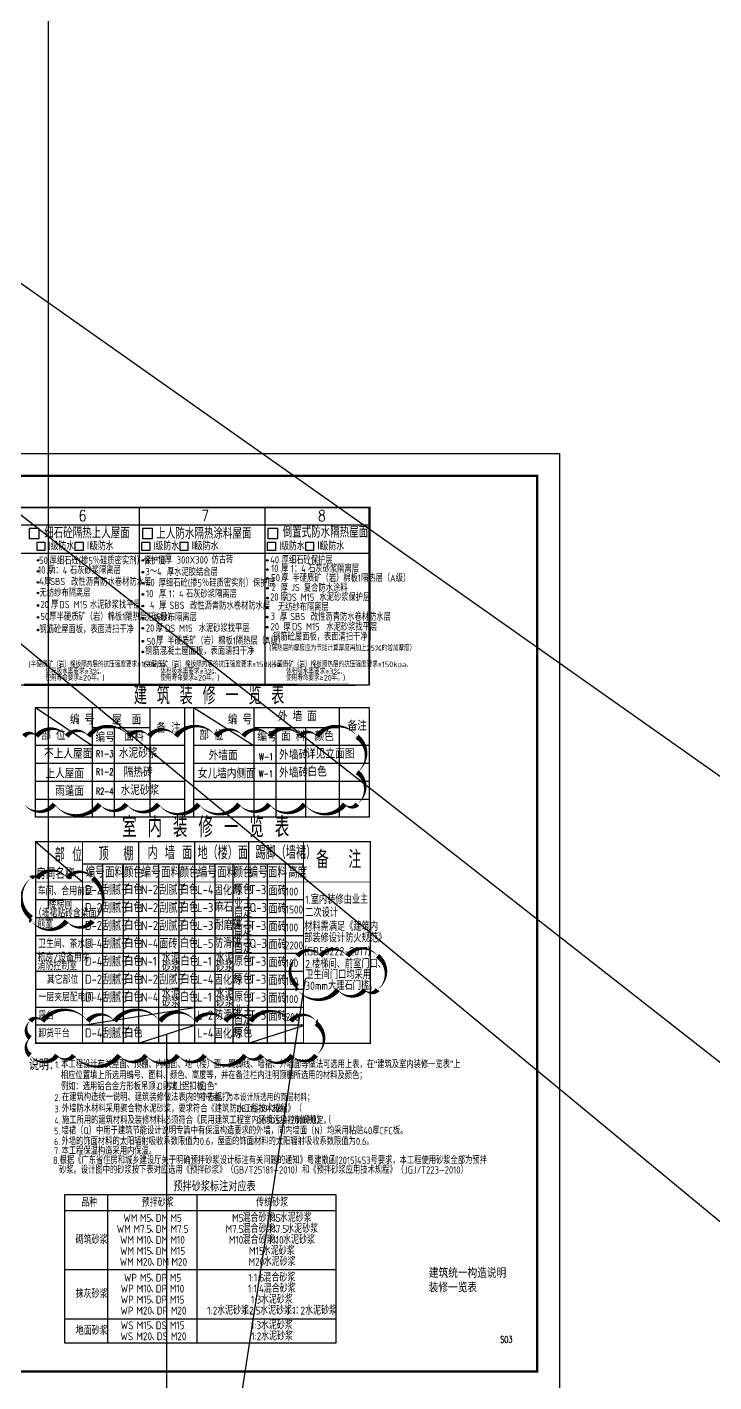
# Model space of a CAD drawing. Extents: x 6843040 to 15500510, y -6507076 to -4940511.
# Drawn here: x 7850908 to 7881584, y -5353835 to -5293327 of the extents above; entities that cross this region are included whole.
import ezdxf

# ---------------------------------------------------------------- set-up
doc = ezdxf.new("R2010")
doc.units = 0
doc.header["$LTSCALE"] = 1000
doc.header["$MEASUREMENT"] = 0
doc.layers.add('DIM_MODI', color=6, linetype='Continuous', plot=False)
for name, color, linetype in [('PUB_TAB', 7, 'Continuous'), ('PUB_TEXT', 7, 'Continuous'), ('PUB_TITLE', 4, 'Continuous'), ('TITLE', 4, 'Continuous'), ('WINDOW', 4, 'Continuous'), ('公共图层', 7, 'Continuous'), ('填充', 8, 'Continuous'), ('文字', 2, 'Continuous')]:
    doc.layers.add(name, color=color, linetype=linetype)
doc.styles.add('_HZTXT', font='SIMPLEX', dxfattribs={"width": 0.9, "bigfont": 'HZTXT'})
doc.styles.add('_TCH_DIM', font='SIMPLEX', dxfattribs={"bigfont": 'GBCBIG'})
doc.styles.add('HZ', font='rs', dxfattribs={"width": 0.8, "bigfont": 'hztxt'})
doc.styles.get("Standard").update_dxf_attribs({"font": 'gbenor.shx', "bigfont": 'gbcbig.shx'})
doc.styles.add('应该不会同名吧！！', font='GBENOR', dxfattribs={"height": 5, "bigfont": 'GBCBIG'})
doc.styles.add('数字加粗', font='romanc.shx', dxfattribs={"width": 0.8, "height": 8})

msp = doc.modelspace()

# ---------------------------------------------------------------- hatches: boundary and pattern name
at = {"layer": '填充'}
h = msp.add_hatch(color=1, dxfattribs=at)
edge = h.paths.add_edge_path()
edge.add_arc((7851392.2, -5317143.2), 38, 0, 360)
h = msp.add_hatch(color=1, dxfattribs=at)
edge = h.paths.add_edge_path()
edge.add_arc((7856075.2, -5317143.2), 38, 0, 360)
h = msp.add_hatch(color=1, dxfattribs=at)
edge = h.paths.add_edge_path()
edge.add_arc((7861636.8, -5317143.2), 38, 0, 360)
h = msp.add_hatch(color=1, dxfattribs=at)
edge = h.paths.add_edge_path()
edge.add_arc((7851392.2, -5317627.2), 38, 0, 360)
h = msp.add_hatch(color=1, dxfattribs=at)
edge = h.paths.add_edge_path()
edge.add_arc((7856075.2, -5317672.2), 38, 0, 360)
h = msp.add_hatch(color=1, dxfattribs=at)
edge = h.paths.add_edge_path()
edge.add_arc((7861636.8, -5317552.7), 38, 0, 360)
h = msp.add_hatch(color=1, dxfattribs=at)
edge = h.paths.add_edge_path()
edge.add_arc((7861636.8, -5317942.2), 38, 0, 360)
h = msp.add_hatch(color=1, dxfattribs=at)
edge = h.paths.add_edge_path()
edge.add_arc((7851392.2, -5318128.2), 38, 0, 360)
h = msp.add_hatch(color=1, dxfattribs=at)
edge = h.paths.add_edge_path()
edge.add_arc((7851392.2, -5318601.2), 38, 0, 360)
h = msp.add_hatch(color=1, dxfattribs=at)
edge = h.paths.add_edge_path()
edge.add_arc((7856075.2, -5318165.7), 38, 0, 360)
h = msp.add_hatch(color=1, dxfattribs=at)
edge = h.paths.add_edge_path()
edge.add_arc((7856075.2, -5318667.2), 38, 0, 360)
h = msp.add_hatch(color=1, dxfattribs=at)
edge = h.paths.add_edge_path()
edge.add_arc((7861641.8, -5318388.2), 38, 0, 360)
h = msp.add_hatch(color=1, dxfattribs=at)
edge = h.paths.add_edge_path()
edge.add_arc((7851392.2, -5319160.2), 38, 0, 360)
h = msp.add_hatch(color=1, dxfattribs=at)
edge = h.paths.add_edge_path()
edge.add_arc((7856075.2, -5319183.7), 38, 0, 360)
h = msp.add_hatch(color=1, dxfattribs=at)
edge = h.paths.add_edge_path()
edge.add_arc((7861631.3, -5319253.7), 38, 0, 360)
h = msp.add_hatch(color=1, dxfattribs=at)
edge = h.paths.add_edge_path()
edge.add_arc((7861641.8, -5318829.2), 38, 0, 360)
h = msp.add_hatch(color=1, dxfattribs=at)
edge = h.paths.add_edge_path()
edge.add_arc((7851392.2, -5319685.7), 38, 0, 360)
h = msp.add_hatch(color=1, dxfattribs=at)
edge = h.paths.add_edge_path()
edge.add_arc((7856075.2, -5319724.7), 38, 0, 360)
h = msp.add_hatch(color=1, dxfattribs=at)
edge = h.paths.add_edge_path()
edge.add_arc((7861631.3, -5319678.2), 38, 0, 360)
h = msp.add_hatch(color=1, dxfattribs=at)
edge = h.paths.add_edge_path()
edge.add_arc((7851392.2, -5320260.2), 38, 0, 360)
h = msp.add_hatch(color=1, dxfattribs=at)
edge = h.paths.add_edge_path()
edge.add_arc((7856075.2, -5320179.2), 38, 0, 360)
h = msp.add_hatch(color=1, dxfattribs=at)
edge = h.paths.add_edge_path()
edge.add_arc((7861631.3, -5320128.2), 38, 0, 360)
h = msp.add_hatch(color=1, dxfattribs=at)
edge = h.paths.add_edge_path()
edge.add_arc((7856075.2, -5320753.7), 38, 0, 360)
h = msp.add_hatch(color=1, dxfattribs=at)
edge = h.paths.add_edge_path()
edge.add_arc((7861636.8, -5320619.2), 38, 0, 360)
h = msp.add_hatch(color=1, dxfattribs=at)
edge = h.paths.add_edge_path()
edge.add_arc((7856075.2, -5321231.7), 38, 0, 360)

# ---------------------------------------------------------------- linework, layer by layer
at = {"layer": 'DIM_MODI'}
for points in [[(7851864.4, -5332684.3), (7851864.4, -5208305.1), (8059013.5, -5208305.1)], [(7911789.9, -5492202), (7717926.7, -5211216.4), (8120470.7, -5526373)], [(8121020.5, -5495427.7), (7717926.7, -5211216.4), (8121020.5, -5544303.1)], [(7863329.9, -5335840), (7857134.9, -5376207.1)], [(7857134.9, -5338307), (7857134.9, -5376207.1), (7881194.5, -5376207.1)]]:
    msp.add_lwpolyline(points, dxfattribs=at)
msp.add_lwpolyline([(7850773.2, -5328029.2, 0, 225, 0.5), (7852123.2, -5328029.2, 0, 225, 0.5), (7854148.2, -5328029.2, 0, 225, 0.5), (7855348.2, -5328029.2, 0, 225, 0.5), (7856773.2, -5328029.2, 0, 225, 0.5), (7858573.2, -5328029.2, 0, 225, 0.5), (7860373.2, -5328029.2, 0, 225, 0.5), (7861723.2, -5328029.2, 0, 225, 0.5), (7863298.2, -5328029.2, 0, 225, 0.5), (7865098.2, -5328029.2, 0, 225, 0.5), (7865652.9, -5328029.2, 0, 225, 0.5), (7865652.9, -5326604.2, 0, 225, 0.5), (7865652.9, -5325029.2, 0, 225, 0.5), (7865652.9, -5324997.6, 0, 225, 0.5), (7863852.9, -5324997.6, 0, 225, 0.5), (7863102.9, -5324997.6, 0, 225, 0.5), (7861752.9, -5324997.6, 0, 225, 0.5), (7860552.9, -5324997.6, 0, 225, 0.5), (7859352.9, -5324997.6, 0, 225, 0.5), (7857552.9, -5324997.6, 0, 225, 0.5), (7856352.9, -5324997.6, 0, 225, 0.5), (7855452.9, -5324997.6, 0, 225, 0.5), (7853652.9, -5324997.6, 0, 225, 0.5), (7852677.9, -5324997.6, 0, 225, 0.5), (7851327.9, -5324997.6, 0, 225, 0.5), (7850773.2, -5324997.6, 0, 225, 0.5)], format="xyseb", dxfattribs=at)
for points in [[(7851097.2, -5331333.9, 0, 225, 0.5), (7851097.2, -5333104.4, 0, 225, 0.5), (7851097.2, -5333248.2, 0, 225, 0.5), (7852672.2, -5333248.2, 0, 225, 0.5), (7853830.4, -5333248.2, 0, 225, 0.5), (7853830.4, -5331333.9, 0, 225, 0.5), (7852705.4, -5331333.9, 0, 225, 0.5), (7851355.4, -5331333.9, 0, 225, 0.5)], [(7862986.6, -5334813.6, 0, 225, 0.5), (7862986.6, -5336163.6, 0, 225, 0.5), (7862986.6, -5336316, 0, 225, 0.5), (7864786.6, -5336316, 0, 225, 0.5), (7865986.6, -5336316, 0, 225, 0.5), (7866559.7, -5336316, 0, 225, 0.5), (7866559.7, -5334813.6, 0, 225, 0.5), (7865209.7, -5334813.6, 0, 225, 0.5), (7864009.7, -5334813.6, 0, 225, 0.5)], [(7851048.8, -5337724.8, 0, 225, 0.5), (7851048.8, -5338474.8, 0, 225, 0.5), (7851048.8, -5339247, 0, 225, 0.5), (7852248.8, -5339247, 0, 225, 0.5), (7852998.8, -5339247, 0, 225, 0.5), (7855023.8, -5339247, 0, 225, 0.5), (7856223.8, -5339247, 0, 225, 0.5), (7857648.8, -5339247, 0, 225, 0.5), (7858848.8, -5339247, 0, 225, 0.5), (7860648.8, -5339247, 0, 225, 0.5), (7861398.8, -5339247, 0, 225, 0.5), (7862748.8, -5339247, 0, 225, 0.5), (7863814.1, -5339247, 0, 225, 0.5), (7863814.1, -5337822, 0, 225, 0.5), (7863814.1, -5337724.8, 0, 225, 0.5), (7862689.1, -5337724.8, 0, 225, 0.5), (7860889.1, -5337724.8, 0, 225, 0.5), (7859764.1, -5337724.8, 0, 225, 0.5), (7858414.1, -5337724.8, 0, 225, 0.5), (7856839.1, -5337724.8, 0, 225, 0.5), (7854814.1, -5337724.8, 0, 225, 0.5), (7853614.1, -5337724.8, 0, 225, 0.5), (7851589.1, -5337724.8, 0, 225, 0.5)]]:
    msp.add_lwpolyline(points, format="xyseb", close=True, dxfattribs=at)
at = {"layer": 'PUB_TAB', "color": 2}
msp.add_lwpolyline([(7852585.4, -5352086.4), (7864714.6, -5352086.4), (7864714.6, -5345478), (7852585.4, -5345478)], close=True, dxfattribs=at)
for points in [[(7854492.4, -5345478), (7854492.4, -5352086.4)], [(7858492.4, -5345478), (7858492.4, -5352086.4)], [(7852585.4, -5346178), (7864714.6, -5346178)], [(7852585.4, -5348809.7), (7864714.6, -5348809.7)], [(7852585.4, -5351020.6), (7864714.6, -5351020.6)]]:
    msp.add_lwpolyline(points, dxfattribs=at)
at = {"layer": 'PUB_TITLE'}
for p, q in [((7866205.8, -5314783.9), (7850773.2, -5314783.9)), ((7855909.1, -5314783.9), (7855909.1, -5322701.9)), ((7861522.8, -5314783.9), (7861522.8, -5322701.9)), ((7866205.8, -5322701.9), (7866205.8, -5314783.9)), ((7818988.3, -5315560.4), (7866205.8, -5315560.4)), ((7818988.3, -5316820.9), (7866205.8, -5316820.9)), ((7817788.3, -5322701.9), (7866205.8, -5322701.9)), ((7851290, -5328618.6), (7851290, -5323718.6)), ((7851290, -5323718.6), (7866205.8, -5323718.6)), ((7851290, -5323718.6), (7853820.6, -5325418.6)), ((7853820.6, -5323718.6), (7853820.6, -5328618.6)), ((7856382.5, -5323718.6), (7856382.5, -5328618.6)), ((7857943.1, -5323718.6), (7857943.1, -5328618.6)), ((7858343.1, -5323718.6), (7858343.1, -5328618.6)), ((7858343.1, -5323718.6), (7861040.3, -5325418.6)), ((7861040.3, -5323718.6), (7861040.3, -5328618.6)), ((7864848.1, -5323718.6), (7864848.1, -5328618.6)), ((7866205.8, -5328618.6), (7866205.8, -5323718.6)), ((7856382.5, -5324618.6), (7853820.6, -5324618.6)), ((7854795.1, -5324618.6), (7854795.1, -5328618.6)), ((7864848.1, -5324618.6), (7861040.3, -5324618.6)), ((7862014.7, -5324618.6), (7862014.7, -5328618.6)), ((7863340.3, -5324618.6), (7863340.3, -5328618.6)), ((7857943.1, -5325418.6), (7851290, -5325418.6)), ((7866205.8, -5325418.6), (7858343.1, -5325418.6)), ((7857943.1, -5326218.6), (7851290, -5326218.6)), ((7857943.1, -5326218.6), (7851290, -5326218.6)), ((7866205.8, -5326218.6), (7858343.1, -5326218.6)), ((7866205.8, -5326218.6), (7858343.1, -5326218.6)), ((7857943.1, -5327018.6), (7851290, -5327018.6)), ((7857943.1, -5327018.6), (7851290, -5327018.6)), ((7866205.8, -5327018.6), (7858343.1, -5327018.6)), ((7866205.8, -5327018.6), (7858343.1, -5327018.6)), ((7857943.1, -5327818.6), (7851290, -5327818.6)), ((7866205.8, -5327818.6), (7858343.1, -5327818.6)), ((7866205.8, -5328618.6), (7851290, -5328618.6)), ((7851290, -5329707), (7853377.8, -5331507)), ((7855882.5, -5329707), (7855882.5, -5338707)), ((7858387.3, -5329707), (7858387.3, -5338707)), ((7860793.6, -5329707), (7860793.6, -5338707)), ((7863249.2, -5330707), (7853377.8, -5330707)), ((7854277.8, -5330707), (7854277.8, -5338707)), ((7855199.2, -5330707), (7855199.2, -5338707)), ((7856782.5, -5330707), (7856782.5, -5338707)), ((7857687.3, -5330707), (7857687.3, -5338707)), ((7859287.3, -5330707), (7859287.3, -5338707)), ((7860093.6, -5330707), (7860093.6, -5338707)), ((7861632.1, -5330707), (7861632.1, -5338707)), ((7862430.9, -5330707), (7862430.9, -5338707)), ((7863249.2, -5332307), (7851290, -5332307)), ((7863249.2, -5333107), (7851290, -5333107)), ((7863249.2, -5333907), (7851290, -5333907)), ((7863249.2, -5334707), (7851290, -5334707)), ((7863249.2, -5335507), (7851290, -5335507)), ((7863249.2, -5336307), (7851290, -5336307)), ((7863249.2, -5337107), (7851290, -5337107)), ((7863249.2, -5337907), (7851290, -5337907)), ((7863249.2, -5338707), (7851290, -5338707))]:
    msp.add_line(p, q, dxfattribs=at)
for points in [[(7815288.3, -5354371.9), (7815288.3, -5312371.9), (7874688.3, -5312371.9), (7874688.3, -5354371.9)], [(7851000.7, -5316165.1), (7851450.7, -5316165.1), (7851450.7, -5315715.1), (7851000.7, -5315715.1)], [(7856057.7, -5316165.1), (7856507.7, -5316165.1), (7856507.7, -5315715.1), (7856057.7, -5315715.1)], [(7861657.4, -5316165.1), (7862107.4, -5316165.1), (7862107.4, -5315715.1), (7861657.4, -5315715.1)]]:
    msp.add_lwpolyline(points, close=True, dxfattribs=at)
for points, const_width in [([(7817788.3, -5353371.9), (7873688.3, -5353371.9), (7873688.3, -5313371.9), (7817788.3, -5313371.9)], 100), ([(7866205.8, -5322701.9), (7866205.8, -5322701.9), (7866205.8, -5314749.1), (7866205.8, -5314749.1)], 100), ([(7866255.9, -5322701.9), (7866255.9, -5322701.9), (7850773.2, -5322701.9), (7850773.2, -5322701.9)], 100), ([(7866237, -5329707), (7851290, -5329707), (7851290, -5338707), (7866237, -5338707)], 60)]:
    msp.add_lwpolyline(points, close=True, dxfattribs=dict(at, const_width=const_width))
for points, const_width in [([(7817788.3, -5353371.9), (7817788.3, -5314783.9), (7866205.8, -5314783.9), (7866205.8, -5314783.9)], 70), ([(7853377.8, -5329707), (7853377.8, -5338707)], 40), ([(7863249.2, -5329707), (7863249.2, -5338707)], 40), ([(7866237, -5331507), (7851290, -5331507)], 40)]:
    msp.add_lwpolyline(points, dxfattribs=dict(at, const_width=const_width))
for points in [[(7853377.8, -5337907), (7858387.3, -5337107)], [(7855882.5, -5338707), (7858387.3, -5337907)], [(7860793.6, -5338707), (7863249.2, -5337922.8)]]:
    msp.add_lwpolyline(points, dxfattribs=at)
at = {"layer": 'WINDOW', "color": 2, "elevation": 6.9}
for points in [[(7851351.3, -5316335.7), (7851704.9, -5316335.7), (7851704.9, -5316707.9), (7851351.3, -5316707.9)], [(7853055.2, -5316335.7), (7853408.7, -5316335.7), (7853408.7, -5316707.9), (7853055.2, -5316707.9)], [(7856034.3, -5316335.7), (7856387.9, -5316335.7), (7856387.9, -5316707.9), (7856034.3, -5316707.9)], [(7857738.2, -5316335.7), (7858091.7, -5316335.7), (7858091.7, -5316707.9), (7857738.2, -5316707.9)], [(7861648, -5316335.7), (7862001.5, -5316335.7), (7862001.5, -5316707.9), (7861648, -5316707.9)], [(7863351.8, -5316335.7), (7863705.4, -5316335.7), (7863705.4, -5316707.9), (7863351.8, -5316707.9)]]:
    msp.add_lwpolyline(points, close=True, dxfattribs=at)
at = {"layer": '填充', "color": 1}
for centre in [(7851392.2, -5317143.2, -91), (7856075.2, -5317143.2, -91), (7861636.8, -5317143.2, -91), (7851392.2, -5317627.2, -91), (7856075.2, -5317672.2, -91), (7861636.8, -5317552.7, -91), (7861636.8, -5317942.2, -91), (7851392.2, -5318128.2, -91), (7851392.2, -5318601.2, -91), (7856075.2, -5318165.7, -91), (7856075.2, -5318667.2, -91), (7861641.8, -5318388.2, -91), (7851392.2, -5319160.2, -91), (7856075.2, -5319183.7, -91), (7861631.3, -5319253.7, -91), (7861641.8, -5318829.2, -91), (7851392.2, -5319685.7, -91), (7856075.2, -5319724.7, -91), (7861631.3, -5319678.2, -91), (7851392.2, -5320260.2, -91), (7856075.2, -5320179.2, -91), (7861631.3, -5320128.2, -91), (7856075.2, -5320753.7, -91), (7861636.8, -5320619.2, -91), (7856075.2, -5321231.7, -91)]:
    msp.add_circle(centre, 38, dxfattribs=at)
at = {"layer": '文字', "color": 2, "const_width": 18, "elevation": -27.6}
msp.add_lwpolyline([(7858334.5, -5340962.6), (7858035.4, -5341356.5), (7857907.8, -5341205.9)], dxfattribs=at)

# ---------------------------------------------------------------- texts
at = {"layer": 'PUB_TAB', "color": 2}
for s, height, p in [('预拌砂浆标注对应表', 408.51, (7857441.5, -5345318)), ('品种', 357.45, (7853328.5, -5346003)), ('预拌砂浆', 357.45, (7856028.8, -5346003)), ('传统砂浆', 357.45, (7861138.1, -5346003)), ('WM', 350, (7855206.6, -5346688.8)), ('M5', 350, (7855950.3, -5346688.8)), ('DM', 350, (7856655.3, -5346688.8)), ('M5', 350, (7857311.5, -5346688.8)), ('M5', 350, (7860064.5, -5346688.8)), ('混合砂浆、', 357.45, (7860531.2, -5346688.8)), ('M5', 350, (7861722.7, -5346688.8)), ('水泥砂浆', 357.45, (7862189.3, -5346688.8)), ('WM', 350, (7854914.9, -5347178.8)), ('M7.5', 350, (7855658.7, -5347178.8)), ('、', 357.4, (7856417, -5346688.8)), ('、', 357.4, (7856417, -5347178.8)), ('DM', 350, (7856655.3, -5347178.8)), ('M7.5', 350, (7857311.5, -5347178.8)), ('M7.5', 350, (7859772.8, -5347178.8)), ('混合砂浆、', 357.45, (7860531.2, -5347178.8)), ('M7.5', 350, (7861722.7, -5347178.8)), ('水泥砂浆', 357.45, (7862481, -5347178.8)), ('砌筑砂浆', 357.45, (7853075.3, -5347668.8)), ('WM', 350, (7855060.7, -5347668.8)), ('M10', 350, (7855804.5, -5347668.8)), ('、', 357.4, (7856417, -5347668.8)), ('DM', 350, (7856655.3, -5347668.8)), ('M10', 350, (7857311.5, -5347668.8)), ('M10', 350, (7859918.7, -5347668.8)), ('混合砂浆、', 357.45, (7860531.2, -5347668.8)), ('M10', 350, (7861722.7, -5347668.8)), ('水泥砂浆', 357.45, (7862335.2, -5347668.8)), ('WM', 350, (7855046, -5348648.8)), ('WM', 350, (7855060.7, -5348158.8)), ('M20', 350, (7855789.8, -5348648.8)), ('M15', 350, (7855804.5, -5348158.8)), ('、', 357.4, (7856417, -5348158.8)), ('DM', 350, (7856655.3, -5348158.8)), ('DM', 350, (7856698.9, -5348648.8)), ('M15', 350, (7857311.5, -5348158.8)), ('M20', 350, (7857355.2, -5348648.8)), ('M20', 350, (7860800.8, -5348648.8)), ('M15', 350, (7860820.7, -5348158.8)), ('水泥砂浆', 357.45, (7861433.2, -5348158.8)), ('水泥砂浆', 357.45, (7861471.6, -5348648.8)), ('、', 357.4, (7856460.6, -5348648.8)), ('WP', 350, (7855089.9, -5349845.2)), ('WP', 350, (7855235.7, -5349355.2)), ('M10', 350, (7855804.5, -5349845.2)), ('M5', 350, (7855950.3, -5349355.2)), ('、', 357.4, (7856417, -5349355.2)), ('DP', 350, (7856655.3, -5349355.2)), ('DP', 350, (7856655.3, -5349845.2)), ('M5', 350, (7857282.4, -5349355.2)), ('M10', 350, (7857282.4, -5349845.2)), ('1:1:4', 350, (7860776.9, -5349845.2)), ('1:1:6', 350, (7860791.5, -5349355.2)), ('混合砂浆', 357.45, (7861462.3, -5349355.2)), ('混合砂浆', 357.45, (7861476.9, -5349845.2)), ('抹灰砂浆', 357.45, (7853075.3, -5350090.2)), ('WP', 350, (7855089.9, -5350335.2)), ('M15', 350, (7855804.5, -5350335.2)), ('、', 357.4, (7856417, -5349845.2)), ('DP', 350, (7856655.3, -5350335.2)), ('M15', 350, (7857282.4, -5350335.2)), ('1:3', 350, (7860908.2, -5350335.2)), ('水泥砂浆', 357.45, (7861345.7, -5350335.2)), ('WP', 350, (7855075.2, -5350825.2)), ('M20', 350, (7855789.8, -5350825.2)), ('、', 357.4, (7856417, -5350335.2)), ('、', 357.4, (7856460.6, -5350825.2)), ('DP', 350, (7856698.9, -5350825.2)), ('M20', 350, (7857326, -5350825.2)), ('1:2', 350, (7858950.6, -5350825.2)), ('水泥砂浆、', 357.45, (7859388.1, -5350825.2)), ('1:2.5', 350, (7860579.6, -5350825.2)), ('水泥砂浆、', 357.45, (7861308.7, -5350825.2)), ('1:1', 350, (7862500.2, -5350825.2)), ('：', 357.4, (7862879.4, -5350825.2)), ('2', 350, (7863117.7, -5350825.2)), ('水泥砂浆', 357.45, (7863321.9, -5350825.2)), ('地面砂浆', 357.45, (7853079.1, -5351728.5)), ('WS', 350, (7855089.9, -5351483.5)), ('M15', 350, (7855804.5, -5351483.5)), ('DS', 350, (7856655.3, -5351483.5)), ('M15', 350, (7857282.4, -5351483.5)), ('1:3', 350, (7860908.2, -5351483.5)), ('水泥砂浆', 357.45, (7861345.7, -5351483.5)), ('WS', 350, (7855075.2, -5351973.5)), ('M20', 350, (7855789.8, -5351973.5)), ('、', 357.4, (7856417, -5351483.5)), ('、', 357.4, (7856460.6, -5351973.5)), ('DS', 350, (7856698.9, -5351973.5)), ('M20', 350, (7857326, -5351973.5)), ('1:2', 350, (7860917.5, -5351973.5)), ('水泥砂浆', 357.45, (7861355, -5351973.5))]:
    msp.add_text(s, height=height, dxfattribs=at).set_placement(p)
at = {"layer": 'PUB_TEXT', "color": 2, "style": '数字加粗', "width": 0.8}
for s, p in [('6', (7853212.6, -5315398.6, -13.8)), ('7', (7858690.6, -5315398.6, -13.8)), ('8', (7863905.6, -5315398.6, -13.8))]:
    msp.add_text(s, height=500, dxfattribs=at).set_placement(p)
at = {"layer": 'PUB_TEXT', "color": 2, "style": '应该不会同名吧！！'}
for s, height, p in [('细石砼隔热上人屋面', 500, (7851669.9, -5316163.3)), ('上人防水隔热涂料屋面', 500, (7856679.3, -5316183.7)), ('倒置式防水隔热屋面', 500, (7862318.2, -5316127.7)), ('Ⅰ', 350, (7851743.3, -5316708.1, 6.9)), ('级防水 ', 350, (7851959.7, -5316689.1, 6.9)), ('Ⅱ ', 350, (7853504.2, -5316692.1, 6.9)), ('级防水 ', 350, (7853720.2, -5316689.1, 6.9)), ('Ⅰ', 350, (7856426.3, -5316708.1, 6.9)), ('级防水 ', 350, (7856642.7, -5316689.1, 6.9)), ('Ⅱ ', 350, (7858187.2, -5316692.1, 6.9)), ('级防水 ', 350, (7858403.2, -5316689.1, 6.9)), ('Ⅰ', 350, (7862040, -5316708.1, 6.9)), ('级防水 ', 350, (7862256.3, -5316689.1, 6.9)), ('Ⅱ ', 350, (7863800.8, -5316692.1, 6.9)), ('级防水 ', 350, (7864016.8, -5316689.1, 6.9))]:
    msp.add_text(s, height=height, dxfattribs=at).set_placement(p)
at = {"layer": 'PUB_TEXT'}
for s, height, style, width, p in [('R1-3', 300, '数字加粗', 0.6, (7853980.1, -5325935.1)), ('W-1', 300, '数字加粗', 0.6, (7861271.2, -5326068.3)), ('R1-2', 300, '数字加粗', 0.6, (7853980.1, -5326735.1)), ('W-1', 300, '数字加粗', 0.6, (7861253.3, -5326828.1)), ('R2-4', 300, '数字加粗', 0.6, (7853980.1, -5327607.5)), ('S03', 297.5, '_TCH_DIM', 0.705882, (7872045.5, -5352088.3))]:
    msp.add_text(s, height=height, dxfattribs=dict(at, style=style, width=width)).set_placement(p)
at = {"layer": 'TITLE', "color": 2, "style": '应该不会同名吧！！'}
for s, height, p in [('建 筑 装 修 一 览 表', 810, (7855677.5, -5323576.3)), ('室 内 装 修 一 览 表', 900, (7855152.6, -5329508.9))]:
    msp.add_text(s, height=height, dxfattribs=at).set_placement(p)
at = {"layer": 'TITLE', "color": 2, "style": '应该不会同名吧！！', "width": 1.2}
msp.add_text('说明：', height=500, dxfattribs=at).set_placement((7850982, -5339916, -13.8))
at = {"layer": '公共图层', "color": 2, "style": 'HZ', "width": 0.8}
for s, p in [('建筑统一构造说明', (7868851, -5349190.7)), ('装修一览表', (7868845.5, -5349836.7))]:
    msp.add_text(s, height=450, dxfattribs=at).set_placement(p)
at = {"layer": '文字', "color": 2, "style": '应该不会同名吧！！'}
for s, height, p in [('10', 325, (7851400.4, -5317735.2)), ('50', 325, (7851443.9, -5317305.1)), ('厚    石灰砂浆隔离层', 325, (7851789.5, -5317753.8)), ('厚细石砼(掺5％硅质密实剂）保护层', 325, (7851913.7, -5317324.7)), ('1：4', 325, (7852034.5, -5317748.4)), ('8～10', 325, (7856195.1, -5317287.2)), ('厚          仿古砖', 325, (7857056.4, -5317283.6)), ('300X300', 325, (7857590.9, -5317287.2)), ('40', 325, (7861764.1, -5317281.6)), ('10', 325, (7861808.6, -5317664.8)), ('厚     石灰砂浆隔离层', 325, (7862254.2, -5317683.4)), ('厚细石砼保护层', 325, (7862276.2, -5317300.2)), ('1：4', 325, (7862688.3, -5317678)), ('4', 325, (7851446.4, -5318236.4)), ('厚     改性沥青防水卷材防水层', 325, (7851668.3, -5318275.2, 76)), ('SBS', 325, (7851940.4, -5318249.8)), ('3～4', 325, (7856191.1, -5317808.3)), ('40', 325, (7856209.2, -5318299.1)), ('厚细石砼(掺5％硅质密实剂）保护层', 325, (7856788.3, -5318317.7)), ('厚水泥胶结合层', 325, (7857151.4, -5317832.9)), ('50', 325, (7861812, -5318084.1)), ('厚 半硬质矿（岩）棉板1隔热层（A级）', 325, (7862257.7, -5318102.7)), ('无纺纱布隔离层', 325, (7851464.4, -5318760.7, 76)), ('10', 325, (7856218.4, -5318791.4)), ('厚     石灰砂浆隔离层', 325, (7856797.5, -5318810)), ('1：4', 325, (7857231.6, -5318804.6)), ('20', 325, (7861762.7, -5318942.4)), ('2', 325, (7861828, -5318503.2)), ('厚        水泥砂浆保护层', 325, (7862227.3, -5318961)), ('厚    复合防水涂料', 325, (7862239.9, -5318542, 76)), ('DS M15', 325, (7862494, -5318955.6)), ('JS', 325, (7862701.1, -5318516.6)), ('20', 325, (7851503.4, -5319276.9)), ('厚        水泥砂浆找平层', 325, (7851977, -5319295.5)), ('DS M15', 325, (7852349.7, -5319281.3)), ('4', 325, (7856394, -5319297.3)), ('厚      改性沥青防水卷材防水层', 325, (7856805.9, -5319336.1, 76)), ('SBS', 325, (7857267, -5319310.8)), ('无纺纱布隔离层', 325, (7862107.6, -5319394.7, 76)), ('50', 325, (7851503.4, -5319812.4)), ('厚半硬质矿（岩）棉板1隔热层（A级）', 325, (7851901, -5319831)), ('无纺纱布隔离层', 325, (7856216.3, -5319856.5, 76)), ('3', 325, (7861786.3, -5319799.9)), ('厚      改性沥青防水卷材防水层', 325, (7862198.2, -5319838.7, 76)), ('SBS', 325, (7862659.4, -5319813.4)), ('钢筋砼屋面板，表面清扫干净', 325, (7851456.6, -5320387.4)), ('20', 325, (7856211.3, -5320325.7)), ('厚         水泥砂浆找平层', 325, (7856659, -5320344.3)), ('DS M15', 325, (7857062.5, -5320338.9)), ('20', 325, (7861781.5, -5320264)), ('钢筋砼屋面板，表面清扫干净', 325, (7861892.8, -5320721.4)), ('厚         水泥砂浆找平层', 325, (7862360.7, -5320282.6)), ('DS M15', 325, (7862733.3, -5320268.4)), ('钢筋混凝土屋面板，表面清扫干净', 325, (7856176.7, -5321359.6)), ('50', 325, (7856248.3, -5320929.9)), ('厚 半硬质矿（岩）棉板1隔热层（A级）', 325, (7856669.4, -5320903.5)), ('(隔热层的厚度应为节能计算厚度再加上25%%%的增加厚度）', 250, (7861721.8, -5321184.4)), ('(隔热层的', 250, (7861721.8, -5321184.4)), ('(半硬质矿（岩）棉板隔热层的抗压强度要求≥150kpa、', 250, (7850972.2, -5321911.9)), ('(半硬质矿（岩）棉板隔热层的抗压强度要求≥150kpa、', 250, (7856108.1, -5321911.9)), ('(半硬质矿（岩）棉板隔热层的抗压强度要求≥150kpa、', 250, (7861721.8, -5321911.9)), ('使用寿命要求≥20年。)', 250, (7851723.7, -5322512.9)), ('体积吸水率要求≤3%%%、', 250, (7851723.7, -5322223.9)), ('使用寿命要求≥20年。)', 250, (7856859.6, -5322512.9)), ('体积吸水率要求≤3%%%、', 250, (7856859.6, -5322223.9)), ('使用寿命要求≥20年。)', 250, (7862473.3, -5322512.9)), ('使用寿命要求≥20年。)', 250, (7862473.3, -5322512.9)), ('体积吸水率要求≤3%%%、', 250, (7862473.3, -5322223.9)), ('体积吸水率要求≤3%%%、', 250, (7862473.3, -5322223.9)), ('部 位', 600, (7852141.8, -5330589.3)), ('顶  棚', 600, (7854105.3, -5330543.7)), ('内 墙 面', 600, (7856286.1, -5330498.3)), ('地（楼）面', 600, (7858519.2, -5330497.3)), ('踢脚（墙裙）', 600, (7861116.4, -5330489.6)), ('备  注', 800, (7863811.9, -5330904.4)), ('编号', 500, (7853516.2, -5331312.7)), ('面料 ', 500, (7854390.7, -5331315.6)), ('颜色', 500, (7855230.6, -5331317.1)), ('编号', 500, (7856021, -5331312.7)), ('面料 ', 500, (7856895.5, -5331315.6)), ('颜色', 500, (7857721, -5331317.1)), ('编号', 500, (7858525.7, -5331312.7)), ('面料 ', 500, (7859400.3, -5331315.6)), ('颜色', 500, (7860127.3, -5331317.1)), ('编号', 500, (7860803.1, -5331312.7)), ('面料 ', 500, (7861664.8, -5331315.6)), ('高度', 500, (7862561.9, -5331317.1)), ('房间名称', 500, (7851318.3, -5331377.1)), ('车间、合用前室', 350, (7851389.2, -5332097.2)), ('D-2', 405, (7853489.2, -5332052.6)), ('刮腻子', 405, (7854294.9, -5332077.3)), ('白色', 405, (7855253.4, -5332052.6)), ('N-2', 405, (7855994, -5332052.6)), ('刮腻子', 405, (7856815.7, -5332077.3)), ('白色', 405, (7857736.6, -5332052.6)), ('L-4', 405, (7858498.7, -5332052.6)), ('固化剂', 405, (7859247.9, -5332095.1)), ('原色', 405, (7860147.8, -5332052.6)), ('T-3', 405, (7860840.5, -5332052.6)), ('面砖', 405, (7861692.4, -5332113.2)), ('100', 350, (7862459.2, -5332113.2)), ('楼梯间', 350, (7851864.4, -5332684.3)), ('D-2', 405, (7853489.2, -5332852.6)), ('刮腻子', 405, (7854294.9, -5332877.3)), ('白色', 405, (7855253.4, -5332852.6)), ('N-2', 405, (7855994, -5332852.6)), ('刮腻子', 405, (7856815.7, -5332877.3)), ('白色', 405, (7857736.6, -5332852.6)), ('L-3', 405, (7858498.7, -5332852.6)), ('麻石', 405, (7859287.3, -5332850.7)), ('业主', 405, (7860147.8, -5332669.6)), ('Q-3', 405, (7860840.5, -5332852.6)), ('面砖', 405, (7861692.4, -5332913.2)), ('1500', 350, (7862459.2, -5332913.2)), ('1.室内装修由业主', 366.52, (7863329.9, -5332480.3)), ('前室', 350, (7851366.5, -5333552)), ('（墙裙贴砖含梁面）', 350, (7851207.9, -5333083.6)), ('业主', 405, (7860147.8, -5333469.6)), ('自定', 405, (7860147.8, -5333083.9)), ('二次设计', 366.52, (7863329.9, -5333065.3)), ('D-2', 405, (7853489.2, -5333652.6)), ('刮腻子', 405, (7854294.9, -5333677.3)), ('白色', 405, (7855253.4, -5333652.6)), ('N-2', 405, (7855994, -5333652.6)), ('刮腻子', 405, (7856815.7, -5333677.3)), ('白色', 405, (7857736.6, -5333652.6)), ('L-3', 405, (7858498.7, -5333652.6)), ('耐磨砖', 405, (7859287.3, -5333650.7)), ('自定', 405, (7860147.8, -5333883.9)), ('T-3', 405, (7860840.5, -5333652.6)), ('面砖', 405, (7861692.4, -5333713.2)), ('100', 350, (7862459.2, -5333713.2)), ('材料需满足《建筑内', 366.52, (7863282.5, -5333686.8)), ('部装修设计防火规范》', 366.52, (7863282.5, -5334198.8)), ('卫生间、茶水间', 350, (7851406.3, -5334452.6)), ('D-4', 405, (7853489.2, -5334452.6)), ('刮腻子', 405, (7854294.9, -5334477.3)), ('白色', 405, (7855253.4, -5334452.6)), ('N-4', 405, (7855994, -5334452.6)), ('面砖', 405, (7856815.7, -5334477.3)), ('白色', 405, (7857736.6, -5334452.6)), ('L-5', 405, (7858498.7, -5334452.6)), ('防滑砖', 405, (7859259.8, -5334452.6)), ('业主', 405, (7860147.8, -5334269.6)), ('自定', 405, (7860147.8, -5334683.9)), ('Q-3', 405, (7860840.5, -5334452.6)), ('面砖', 405, (7861692.4, -5334513.2)), ('2200', 350, (7862416.6, -5334513.2)), ('(GB50222-2017)', 380, (7863282.5, -5334789.8)), ('机房/设备用房', 350, (7851383.6, -5335053.8)), ('D-4', 405, (7853489.2, -5335252.6)), ('刮腻子', 405, (7854294.9, -5335277.3)), ('白色', 405, (7855253.4, -5335252.6)), ('N-1', 405, (7855994, -5335252.6)), ('水泥', 405, (7856922.3, -5335104.6)), ('白色', 405, (7857758.1, -5335252.6)), ('L-1', 405, (7858498.7, -5335252.6)), ('水泥', 405, (7859328.7, -5335104.6)), ('原色', 405, (7860147.8, -5335252.6)), ('T-3', 405, (7860840.5, -5335252.6)), ('面砖', 405, (7861692.4, -5335313.2)), ('100', 350, (7862459.2, -5335313.2)), ('2.楼梯间、前室门口、', 366.525, (7863329.9, -5335354.1)), ('消防控制室', 350, (7851383.6, -5335431.3)), ('白色', 405, (7855253.4, -5336052.6)), ('砂浆', 405, (7856931.6, -5335477.6)), ('白色', 405, (7857758.1, -5336052.6)), ('砂浆', 405, (7859337.9, -5335477.6)), ('原色', 405, (7860147.8, -5336052.6)), ('卫生间门口均采用', 366.52, (7863329.9, -5335840)), ('其它部位', 350, (7851793.3, -5336052.6)), ('D-2', 405, (7853489.2, -5336052.6)), ('刮腻子', 405, (7854294.9, -5336077.3)), ('N-2', 405, (7855994, -5336052.6)), ('刮腻子', 405, (7856815.7, -5336077.3)), ('L-4', 405, (7858498.7, -5336052.6)), ('固化剂', 405, (7859247.9, -5336095.1)), ('T-3', 405, (7860840.5, -5336052.6)), ('面砖', 405, (7861692.4, -5336113.2)), ('100', 350, (7862459.2, -5336113.2)), ('30mm大理石门槛。', 366.52, (7863329.9, -5336325.9)), ('一层夹层配电间', 350, (7851418.3, -5336836.9)), ('D-4', 405, (7853489.2, -5336852.6)), ('刮腻子', 405, (7854294.9, -5336877.3)), ('白色', 405, (7855253.4, -5336852.6)), ('N-4', 405, (7855994, -5336852.6)), ('水泥', 405, (7856922.3, -5336704.6)), ('砂浆', 405, (7856931.6, -5337077.6)), ('白色', 405, (7857736.6, -5336852.6)), ('L-1', 405, (7858498.7, -5336852.6)), ('水泥', 405, (7859328.7, -5336704.6)), ('砂浆', 405, (7859337.9, -5337077.6)), ('原色', 405, (7860147.8, -5336852.6)), ('T-3', 405, (7860840.5, -5336852.6)), ('面砖', 405, (7861692.4, -5336913.2)), ('100', 350, (7862459.2, -5336913.2)), ('露台', 350, (7851406.3, -5337652.6)), ('L-2', 405, (7858498.7, -5337652.6)), ('防滑砖', 405, (7859259.8, -5337652.6)), ('业主', 405, (7860147.8, -5337469.6)), ('T-3', 405, (7860840.5, -5337652.6)), ('面砖', 405, (7861692.4, -5337713.2)), ('200', 350, (7862459.2, -5337713.2)), ('刮腻子', 405, (7854294.9, -5338477.3)), ('白色', 405, (7855253.4, -5338452.6)), ('原色', 405, (7860147.8, -5338452.6)), ('自定', 405, (7860147.8, -5337883.9)), ('卸货平台', 350, (7851406.3, -5338452.6)), ('D-4', 405, (7853489.2, -5338452.6)), ('L-4', 405, (7858498.7, -5338452.6)), ('固化剂', 405, (7859247.9, -5338495.1)), ('1.', 300, (7852160.3, -5339819, -13.8)), ('本工程设计有关屋面、顶棚、内墙面、地（楼）面、踢脚线、墙裙、外墙面等做法可选用上表，在“建筑及室内装修一览表”上', 325, (7852427, -5339819, -13.8)), ('相应位置填上所选用编号、面料、颜色、高度等，并在备注栏内注明顶棚所选用的材料及颜色；', 325, (7852418.4, -5340308.2, -13.8)), ('例如：选用铝合金方形板吊顶，则填上“', 325, (7852418.4, -5340806.3, -13.8)), ('铝扣板', 325, (7857829.7, -5340806.3, -13.8)), ('白色”', 325, (7858618, -5340806.3, -13.8)), ('2.', 300, (7852132.2, -5341284.5, -27.6)), ('在建筑构造统一说明、建筑装修做法表内的小方框打“', 325, (7852465.5, -5341284.5, -27.6)), ('D-5.C.', 325, (7856731, -5340793.3, -13.8)), ('”符号者，为本设计所选用的面层材料；', 300, (7858473.9, -5341284.5, -27.6)), ('3.', 300, (7852132.2, -5341796.2, -27.6)), ('外墙防水材料采用聚合物水泥砂浆，要求符合《建筑防水工程技术规程》（', 325, (7852465.5, -5341796.2, -27.6)), ('）。', 300, (7862046.5, -5341796.2, -27.6)), ('4.', 300, (7852132.2, -5342311.1, -27.6)), ('施工所用的建筑材料及装修材料必须符合《民用建筑工程室内环境污染控制规范》（', 325, (7852465.5, -5342311.1, -27.6)), ('）的规定。', 300, (7862948.7, -5342311.1, -27.6)), ('5.', 300, (7852112.2, -5342776.6, -27.6)), ('墙裙（Q）中用于建筑节能设计说明专篇中有保温构造要求的外墙，同内墙面（N）均采用粘贴40厚CFC板。', 325, (7852445.5, -5342776.6, -27.6)), ('7.', 300, (7852112.2, -5343664.5, -27.6)), ('6.', 300, (7852112.2, -5343252.7, -27.6)), ('本工程保温构造采用内保温。', 325, (7852445.5, -5343682, -27.6)), ('外墙的饰面材料的太阳辐射吸收系数限值为0.6，屋面的饰面材料的太阳辐射吸收系数限值为0.6。', 325, (7852445.5, -5343252.7, -27.6))]:
    msp.add_text(s, height=height, dxfattribs=at).set_placement(p)
at = {"layer": '文字', "style": '_HZTXT', "width": 0.8}
for s, p in [('编 号', (7852820.1, -5324467.1)), ('屋  面', (7854702.5, -5324470.7)), ('编 号', (7859873.2, -5324467.1)), ('外 墙 面', (7862109.7, -5324319.7)), ('部 位', (7851543.2, -5325164.8)), ('备 注', (7856680.5, -5324840.8)), ('部 位', (7858596.3, -5325164.8)), ('备注', (7865218.8, -5324744)), ('编号', (7853962.4, -5325256.9)), ('面料', (7855255.9, -5325200.9)), ('编号', (7861191.3, -5325228.1)), ('面 料 ', (7862246, -5325202.4)), ('颜色', (7863742.6, -5325203.9)), ('不上人屋面', (7851662.1, -5325993.7)), ('水泥砂浆', (7855008.1, -5325963.3)), ('外墙面', (7859016.8, -5326068.3)), ('外墙砖', (7862163.4, -5326041)), ('详见立面图', (7863365.6, -5325991.8)), ('上人屋面', (7851724, -5326879.9)), ('隔热砖', (7855220.7, -5326819.7)), ('女儿墙内侧面', (7858530.5, -5326876.6)), ('外墙砖', (7862163.4, -5326841)), ('白色', (7863429, -5326791.8)), ('雨蓬面', (7852156.9, -5327655.9)), ('水泥砂浆', (7855081.6, -5327619.7))]:
    msp.add_text(s, height=400, dxfattribs=at).set_placement(p)
at = {"layer": '文字', "color": 2, "style": '应该不会同名吧！！', "width": 0.8}
for s, p in [('DBJ15-19-2006', (7860254.3, -5341780.9, -27.6)), ('GB50325-2010', (7861172.9, -5342295.8, -27.6))]:
    msp.add_text(s, height=300, dxfattribs=at).set_placement(p)
at = {"layer": '文字', "style": '应该不会同名吧！！'}
for s, p in [('8.根据《广东省住房和城乡建设厅关于明确预拌砂浆设计标注有关问题的通知》粤建散函[2015]453号要求，本工程使用砂浆全部为预拌', (7852066.1, -5344101.5, -27.6)), ('砂浆。设计图中的砂浆按下表对应选用《预拌砂浆》（GB/T25181—2010）和《预拌砂浆应用技术规程》（JGJ/T223—2010）', (7852332.4, -5344530.8, -27.6))]:
    msp.add_text(s, height=325, dxfattribs=at).set_placement(p)

doc.saveas('drawing.dxf')
